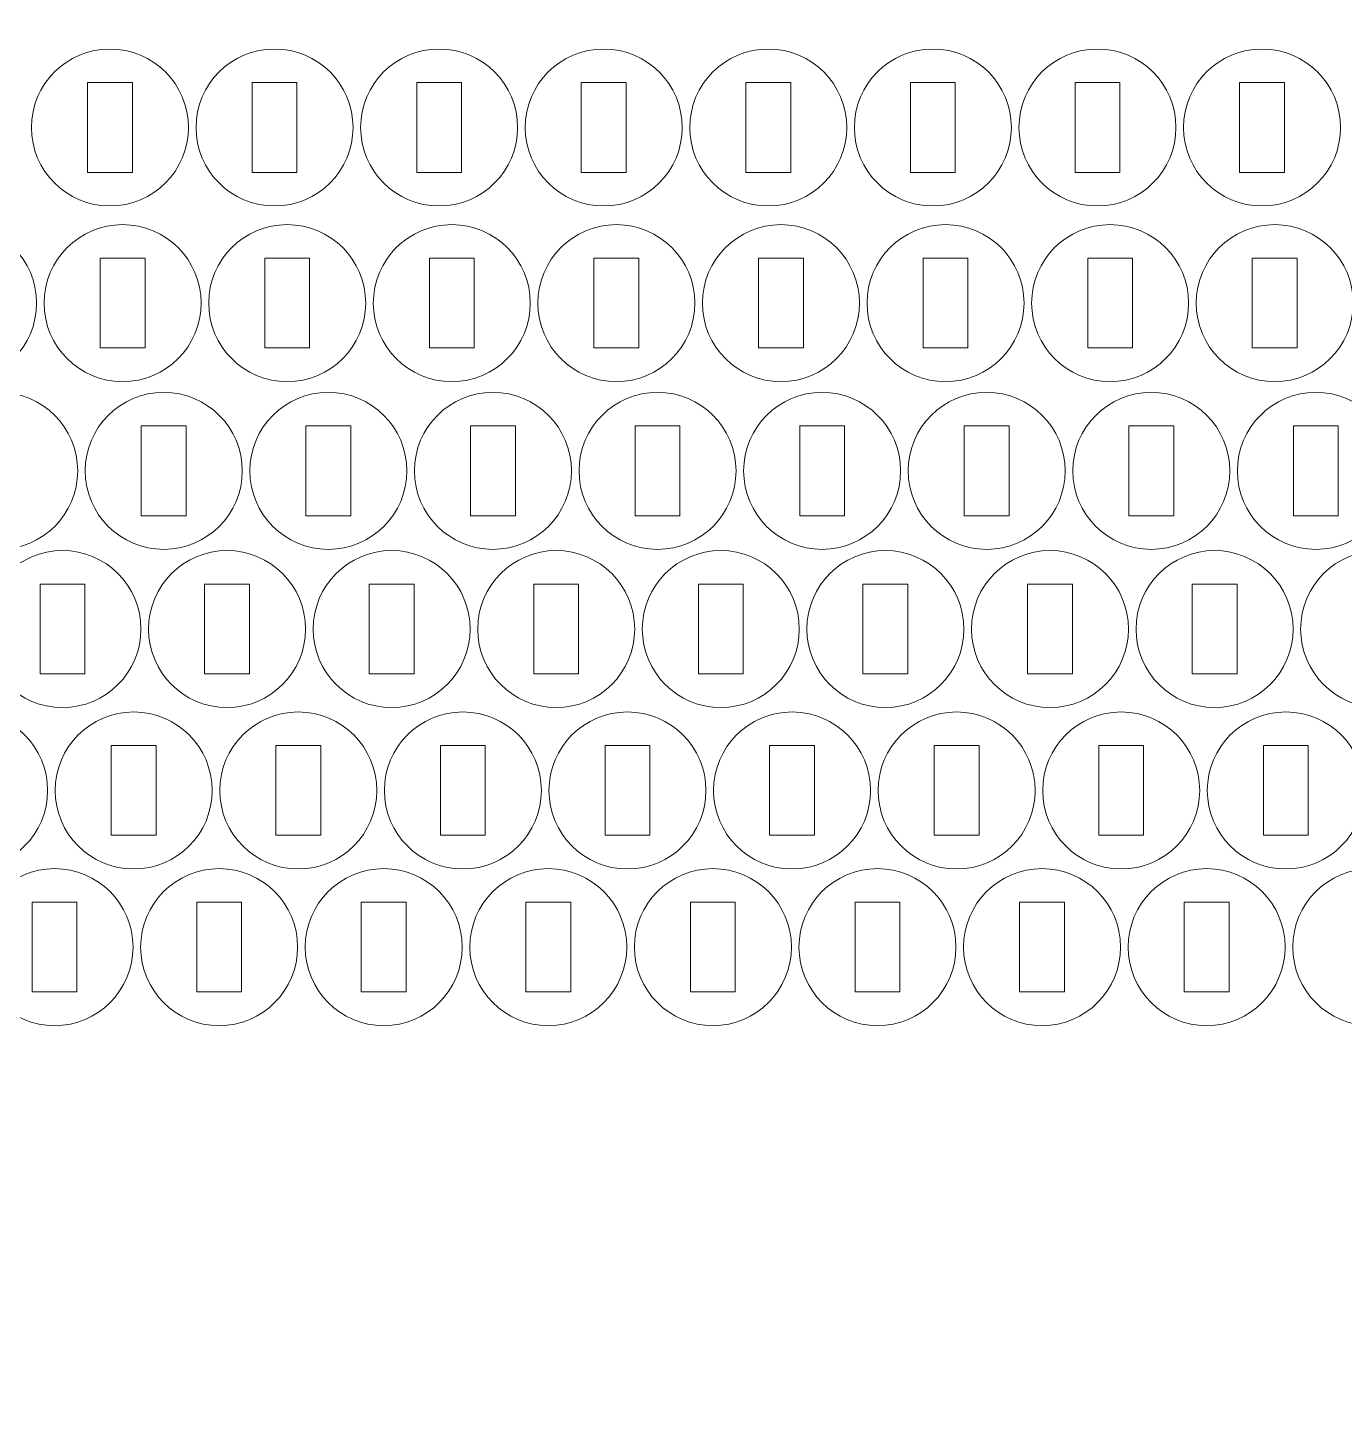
# Model space of a CAD drawing. Header units: millimetres. Extents: x -335 to 313, y -342 to 319.
# Drawn here: x -160.7 to -72.6, y -256.8 to -164.4 of the extents above; entities that cross this region are included whole.
import ezdxf

# ---------------------------------------------------------------- set-up
doc = ezdxf.new("R2010")
doc.units = ezdxf.units.MM
doc.header["$MEASUREMENT"] = 0
doc.layers.add('Camada 1', color=7, linetype='Continuous')

msp = doc.modelspace()

# ---------------------------------------------------------------- linework, layer by layer
at = {"layer": 'Camada 1', "lineweight": 20}
for points in [[(-44.0981, -10.5652), (-120.6587, 43.7807), (-226.7795, 25.7721), (-281.1255, -50.7885), (-281.1255, -50.7885), (-335.4714, -127.349), (-317.4631, -233.4698), (-240.9026, -287.8158), (-240.9026, -287.8158), (-164.342, -342.162), (-58.2213, -324.1537), (-3.8751, -247.5934), (-3.8751, -247.5934), (50.4711, -171.0329), (32.463, -64.912), (-44.0981, -10.5652)], [(-16.7808, -238.4322), (-66.0675, -307.8649), (-162.3086, -324.1967), (-231.7415, -274.9101), (-231.7415, -274.9101), (-301.1743, -225.6236), (-317.5062, -129.3825), (-268.2197, -59.9496), (-268.2197, -59.9496), (-218.9332, 9.4834), (-122.6921, 25.8154), (-53.2585, -23.4715), (-53.2585, -23.4715), (16.1742, -72.7583), (32.5058, -168.9994), (-16.7808, -238.4322)], [(-155.1598, -165.7797), (-158.0593, -165.7797), (-160.4098, -168.1302), (-160.4098, -171.0297), (-160.4098, -171.0297), (-160.4098, -173.9292), (-158.0593, -176.2797), (-155.1598, -176.2797), (-155.1598, -176.2797), (-152.2603, -176.2797), (-149.9098, -173.9292), (-149.9098, -171.0297), (-149.9098, -171.0297), (-149.9098, -168.1302), (-152.2603, -165.7797), (-155.1598, -165.7797)], [(-144.1531, -165.7797), (-147.0526, -165.7797), (-149.4031, -168.1302), (-149.4031, -171.0297), (-149.4031, -171.0297), (-149.4031, -173.9292), (-147.0526, -176.2797), (-144.1531, -176.2797), (-144.1531, -176.2797), (-141.2536, -176.2797), (-138.9031, -173.9292), (-138.9031, -171.0297), (-138.9031, -171.0297), (-138.9031, -168.1302), (-141.2536, -165.7797), (-144.1531, -165.7797)], [(-133.1464, -165.7797), (-136.0459, -165.7797), (-138.3964, -168.1302), (-138.3964, -171.0297), (-138.3964, -171.0297), (-138.3964, -173.9292), (-136.0459, -176.2797), (-133.1464, -176.2797), (-133.1464, -176.2797), (-130.2469, -176.2797), (-127.8964, -173.9292), (-127.8964, -171.0297), (-127.8964, -171.0297), (-127.8964, -168.1302), (-130.2469, -165.7797), (-133.1464, -165.7797)], [(-122.1397, -165.7797), (-125.0392, -165.7797), (-127.3897, -168.1302), (-127.3897, -171.0297), (-127.3897, -171.0297), (-127.3897, -173.9292), (-125.0392, -176.2797), (-122.1397, -176.2797), (-122.1397, -176.2797), (-119.2402, -176.2797), (-116.8897, -173.9292), (-116.8897, -171.0297), (-116.8897, -171.0297), (-116.8897, -168.1302), (-119.2402, -165.7797), (-122.1397, -165.7797)], [(-111.133, -165.7797), (-114.0325, -165.7797), (-116.383, -168.1302), (-116.383, -171.0297), (-116.383, -171.0297), (-116.383, -173.9292), (-114.0325, -176.2797), (-111.133, -176.2797), (-111.133, -176.2797), (-108.2335, -176.2797), (-105.883, -173.9292), (-105.883, -171.0297), (-105.883, -171.0297), (-105.883, -168.1302), (-108.2335, -165.7797), (-111.133, -165.7797)], [(-100.1263, -165.7797), (-103.0258, -165.7797), (-105.3763, -168.1302), (-105.3763, -171.0297), (-105.3763, -171.0297), (-105.3763, -173.9292), (-103.0258, -176.2797), (-100.1263, -176.2797), (-100.1263, -176.2797), (-97.2268, -176.2797), (-94.8763, -173.9292), (-94.8763, -171.0297), (-94.8763, -171.0297), (-94.8763, -168.1302), (-97.2268, -165.7797), (-100.1263, -165.7797)], [(-89.1196, -165.7797), (-92.0191, -165.7797), (-94.3696, -168.1302), (-94.3696, -171.0297), (-94.3696, -171.0297), (-94.3696, -173.9292), (-92.0191, -176.2797), (-89.1196, -176.2797), (-89.1196, -176.2797), (-86.2201, -176.2797), (-83.8696, -173.9292), (-83.8696, -171.0297), (-83.8696, -171.0297), (-83.8696, -168.1302), (-86.2201, -165.7797), (-89.1196, -165.7797)], [(-78.1129, -165.7797), (-81.0124, -165.7797), (-83.3629, -168.1302), (-83.3629, -171.0297), (-83.3629, -171.0297), (-83.3629, -173.9292), (-81.0124, -176.2797), (-78.1129, -176.2797), (-78.1129, -176.2797), (-75.2134, -176.2797), (-72.8629, -173.9292), (-72.8629, -171.0297), (-72.8629, -171.0297), (-72.8629, -168.1302), (-75.2134, -165.7797), (-78.1129, -165.7797)], [(-153.6598, -168.0297), (-153.6598, -168.0297), (-156.6598, -168.0297), (-156.6598, -168.0297), (-156.6598, -168.0297), (-156.6598, -168.0297), (-156.6598, -174.0297), (-156.6598, -174.0297), (-156.6598, -174.0297), (-156.6598, -174.0297), (-153.6598, -174.0297), (-153.6598, -174.0297), (-153.6598, -174.0297), (-153.6598, -174.0297), (-153.6598, -168.0297), (-153.6598, -168.0297)], [(-142.6531, -168.0297), (-142.6531, -168.0297), (-145.6531, -168.0297), (-145.6531, -168.0297), (-145.6531, -168.0297), (-145.6531, -168.0297), (-145.6531, -174.0297), (-145.6531, -174.0297), (-145.6531, -174.0297), (-145.6531, -174.0297), (-142.6531, -174.0297), (-142.6531, -174.0297), (-142.6531, -174.0297), (-142.6531, -174.0297), (-142.6531, -168.0297), (-142.6531, -168.0297)], [(-131.6464, -168.0297), (-131.6464, -168.0297), (-134.6464, -168.0297), (-134.6464, -168.0297), (-134.6464, -168.0297), (-134.6464, -168.0297), (-134.6464, -174.0297), (-134.6464, -174.0297), (-134.6464, -174.0297), (-134.6464, -174.0297), (-131.6464, -174.0297), (-131.6464, -174.0297), (-131.6464, -174.0297), (-131.6464, -174.0297), (-131.6464, -168.0297), (-131.6464, -168.0297)], [(-120.6397, -168.0297), (-120.6397, -168.0297), (-123.6397, -168.0297), (-123.6397, -168.0297), (-123.6397, -168.0297), (-123.6397, -168.0297), (-123.6397, -174.0297), (-123.6397, -174.0297), (-123.6397, -174.0297), (-123.6397, -174.0297), (-120.6397, -174.0297), (-120.6397, -174.0297), (-120.6397, -174.0297), (-120.6397, -174.0297), (-120.6397, -168.0297), (-120.6397, -168.0297)], [(-109.633, -168.0297), (-109.633, -168.0297), (-112.633, -168.0297), (-112.633, -168.0297), (-112.633, -168.0297), (-112.633, -168.0297), (-112.633, -174.0297), (-112.633, -174.0297), (-112.633, -174.0297), (-112.633, -174.0297), (-109.633, -174.0297), (-109.633, -174.0297), (-109.633, -174.0297), (-109.633, -174.0297), (-109.633, -168.0297), (-109.633, -168.0297)], [(-98.6263, -168.0297), (-98.6263, -168.0297), (-101.6263, -168.0297), (-101.6263, -168.0297), (-101.6263, -168.0297), (-101.6263, -168.0297), (-101.6263, -174.0297), (-101.6263, -174.0297), (-101.6263, -174.0297), (-101.6263, -174.0297), (-98.6263, -174.0297), (-98.6263, -174.0297), (-98.6263, -174.0297), (-98.6263, -174.0297), (-98.6263, -168.0297), (-98.6263, -168.0297)], [(-87.6196, -168.0297), (-87.6196, -168.0297), (-90.6196, -168.0297), (-90.6196, -168.0297), (-90.6196, -168.0297), (-90.6196, -168.0297), (-90.6196, -174.0297), (-90.6196, -174.0297), (-90.6196, -174.0297), (-90.6196, -174.0297), (-87.6196, -174.0297), (-87.6196, -174.0297), (-87.6196, -174.0297), (-87.6196, -174.0297), (-87.6196, -168.0297), (-87.6196, -168.0297)], [(-76.6129, -168.0297), (-76.6129, -168.0297), (-79.6129, -168.0297), (-79.6129, -168.0297), (-79.6129, -168.0297), (-79.6129, -168.0297), (-79.6129, -174.0297), (-79.6129, -174.0297), (-79.6129, -174.0297), (-79.6129, -174.0297), (-76.6129, -174.0297), (-76.6129, -174.0297), (-76.6129, -174.0297), (-76.6129, -174.0297), (-76.6129, -168.0297), (-76.6129, -168.0297)], [(-165.3198, -177.5272), (-168.2193, -177.5272), (-170.5698, -179.8777), (-170.5698, -182.7772), (-170.5698, -182.7772), (-170.5698, -185.6767), (-168.2193, -188.0272), (-165.3198, -188.0272), (-165.3198, -188.0272), (-162.4203, -188.0272), (-160.0698, -185.6767), (-160.0698, -182.7772), (-160.0698, -182.7772), (-160.0698, -179.8777), (-162.4203, -177.5272), (-165.3198, -177.5272)], [(-154.3131, -177.5272), (-157.2126, -177.5272), (-159.5631, -179.8777), (-159.5631, -182.7772), (-159.5631, -182.7772), (-159.5631, -185.6767), (-157.2126, -188.0272), (-154.3131, -188.0272), (-154.3131, -188.0272), (-151.4136, -188.0272), (-149.0631, -185.6767), (-149.0631, -182.7772), (-149.0631, -182.7772), (-149.0631, -179.8777), (-151.4136, -177.5272), (-154.3131, -177.5272)], [(-143.3064, -177.5272), (-146.2059, -177.5272), (-148.5564, -179.8777), (-148.5564, -182.7772), (-148.5564, -182.7772), (-148.5564, -185.6767), (-146.2059, -188.0272), (-143.3064, -188.0272), (-143.3064, -188.0272), (-140.4069, -188.0272), (-138.0564, -185.6767), (-138.0564, -182.7772), (-138.0564, -182.7772), (-138.0564, -179.8777), (-140.4069, -177.5272), (-143.3064, -177.5272)], [(-132.2997, -177.5272), (-135.1992, -177.5272), (-137.5497, -179.8777), (-137.5497, -182.7772), (-137.5497, -182.7772), (-137.5497, -185.6767), (-135.1992, -188.0272), (-132.2997, -188.0272), (-132.2997, -188.0272), (-129.4002, -188.0272), (-127.0497, -185.6767), (-127.0497, -182.7772), (-127.0497, -182.7772), (-127.0497, -179.8777), (-129.4002, -177.5272), (-132.2997, -177.5272)], [(-121.293, -177.5272), (-124.1925, -177.5272), (-126.543, -179.8777), (-126.543, -182.7772), (-126.543, -182.7772), (-126.543, -185.6767), (-124.1925, -188.0272), (-121.293, -188.0272), (-121.293, -188.0272), (-118.3935, -188.0272), (-116.043, -185.6767), (-116.043, -182.7772), (-116.043, -182.7772), (-116.043, -179.8777), (-118.3935, -177.5272), (-121.293, -177.5272)], [(-110.2863, -177.5272), (-113.1858, -177.5272), (-115.5363, -179.8777), (-115.5363, -182.7772), (-115.5363, -182.7772), (-115.5363, -185.6767), (-113.1858, -188.0272), (-110.2863, -188.0272), (-110.2863, -188.0272), (-107.3868, -188.0272), (-105.0363, -185.6767), (-105.0363, -182.7772), (-105.0363, -182.7772), (-105.0363, -179.8777), (-107.3868, -177.5272), (-110.2863, -177.5272)], [(-99.2796, -177.5272), (-102.1791, -177.5272), (-104.5296, -179.8777), (-104.5296, -182.7772), (-104.5296, -182.7772), (-104.5296, -185.6767), (-102.1791, -188.0272), (-99.2796, -188.0272), (-99.2796, -188.0272), (-96.3801, -188.0272), (-94.0296, -185.6767), (-94.0296, -182.7772), (-94.0296, -182.7772), (-94.0296, -179.8777), (-96.3801, -177.5272), (-99.2796, -177.5272)], [(-88.2729, -177.5272), (-91.1724, -177.5272), (-93.5229, -179.8777), (-93.5229, -182.7772), (-93.5229, -182.7772), (-93.5229, -185.6767), (-91.1724, -188.0272), (-88.2729, -188.0272), (-88.2729, -188.0272), (-85.3734, -188.0272), (-83.0229, -185.6767), (-83.0229, -182.7772), (-83.0229, -182.7772), (-83.0229, -179.8777), (-85.3734, -177.5272), (-88.2729, -177.5272)], [(-77.2662, -177.5272), (-80.1657, -177.5272), (-82.5162, -179.8777), (-82.5162, -182.7772), (-82.5162, -182.7772), (-82.5162, -185.6767), (-80.1657, -188.0272), (-77.2662, -188.0272), (-77.2662, -188.0272), (-74.3667, -188.0272), (-72.0162, -185.6767), (-72.0162, -182.7772), (-72.0162, -182.7772), (-72.0162, -179.8777), (-74.3667, -177.5272), (-77.2662, -177.5272)], [(-152.8131, -179.7772), (-152.8131, -179.7772), (-155.8131, -179.7772), (-155.8131, -179.7772), (-155.8131, -179.7772), (-155.8131, -179.7772), (-155.8131, -185.7772), (-155.8131, -185.7772), (-155.8131, -185.7772), (-155.8131, -185.7772), (-152.8131, -185.7772), (-152.8131, -185.7772), (-152.8131, -185.7772), (-152.8131, -185.7772), (-152.8131, -179.7772), (-152.8131, -179.7772)], [(-141.8064, -179.7772), (-141.8064, -179.7772), (-144.8064, -179.7772), (-144.8064, -179.7772), (-144.8064, -179.7772), (-144.8064, -179.7772), (-144.8064, -185.7772), (-144.8064, -185.7772), (-144.8064, -185.7772), (-144.8064, -185.7772), (-141.8064, -185.7772), (-141.8064, -185.7772), (-141.8064, -185.7772), (-141.8064, -185.7772), (-141.8064, -179.7772), (-141.8064, -179.7772)], [(-130.7997, -179.7772), (-130.7997, -179.7772), (-133.7997, -179.7772), (-133.7997, -179.7772), (-133.7997, -179.7772), (-133.7997, -179.7772), (-133.7997, -185.7772), (-133.7997, -185.7772), (-133.7997, -185.7772), (-133.7997, -185.7772), (-130.7997, -185.7772), (-130.7997, -185.7772), (-130.7997, -185.7772), (-130.7997, -185.7772), (-130.7997, -179.7772), (-130.7997, -179.7772)], [(-119.793, -179.7772), (-119.793, -179.7772), (-122.793, -179.7772), (-122.793, -179.7772), (-122.793, -179.7772), (-122.793, -179.7772), (-122.793, -185.7772), (-122.793, -185.7772), (-122.793, -185.7772), (-122.793, -185.7772), (-119.793, -185.7772), (-119.793, -185.7772), (-119.793, -185.7772), (-119.793, -185.7772), (-119.793, -179.7772), (-119.793, -179.7772)], [(-108.7863, -179.7772), (-108.7863, -179.7772), (-111.7863, -179.7772), (-111.7863, -179.7772), (-111.7863, -179.7772), (-111.7863, -179.7772), (-111.7863, -185.7772), (-111.7863, -185.7772), (-111.7863, -185.7772), (-111.7863, -185.7772), (-108.7863, -185.7772), (-108.7863, -185.7772), (-108.7863, -185.7772), (-108.7863, -185.7772), (-108.7863, -179.7772), (-108.7863, -179.7772)], [(-97.7796, -179.7772), (-97.7796, -179.7772), (-100.7796, -179.7772), (-100.7796, -179.7772), (-100.7796, -179.7772), (-100.7796, -179.7772), (-100.7796, -185.7772), (-100.7796, -185.7772), (-100.7796, -185.7772), (-100.7796, -185.7772), (-97.7796, -185.7772), (-97.7796, -185.7772), (-97.7796, -185.7772), (-97.7796, -185.7772), (-97.7796, -179.7772), (-97.7796, -179.7772)], [(-86.7729, -179.7772), (-86.7729, -179.7772), (-89.7729, -179.7772), (-89.7729, -179.7772), (-89.7729, -179.7772), (-89.7729, -179.7772), (-89.7729, -185.7772), (-89.7729, -185.7772), (-89.7729, -185.7772), (-89.7729, -185.7772), (-86.7729, -185.7772), (-86.7729, -185.7772), (-86.7729, -185.7772), (-86.7729, -185.7772), (-86.7729, -179.7772), (-86.7729, -179.7772)], [(-75.7662, -179.7772), (-75.7662, -179.7772), (-78.7662, -179.7772), (-78.7662, -179.7772), (-78.7662, -179.7772), (-78.7662, -179.7772), (-78.7662, -185.7772), (-78.7662, -185.7772), (-78.7662, -185.7772), (-78.7662, -185.7772), (-75.7662, -185.7772), (-75.7662, -185.7772), (-75.7662, -185.7772), (-75.7662, -185.7772), (-75.7662, -179.7772), (-75.7662, -179.7772)], [(-162.5681, -188.7456), (-165.4676, -188.7456), (-167.8181, -191.0961), (-167.8181, -193.9956), (-167.8181, -193.9956), (-167.8181, -196.8951), (-165.4676, -199.2456), (-162.5681, -199.2456), (-162.5681, -199.2456), (-159.6686, -199.2456), (-157.3181, -196.8951), (-157.3181, -193.9956), (-157.3181, -193.9956), (-157.3181, -191.0961), (-159.6686, -188.7456), (-162.5681, -188.7456)], [(-151.5614, -188.7456), (-154.4609, -188.7456), (-156.8114, -191.0961), (-156.8114, -193.9956), (-156.8114, -193.9956), (-156.8114, -196.8951), (-154.4609, -199.2456), (-151.5614, -199.2456), (-151.5614, -199.2456), (-148.6619, -199.2456), (-146.3114, -196.8951), (-146.3114, -193.9956), (-146.3114, -193.9956), (-146.3114, -191.0961), (-148.6619, -188.7456), (-151.5614, -188.7456)], [(-140.5547, -188.7456), (-143.4542, -188.7456), (-145.8047, -191.0961), (-145.8047, -193.9956), (-145.8047, -193.9956), (-145.8047, -196.8951), (-143.4542, -199.2456), (-140.5547, -199.2456), (-140.5547, -199.2456), (-137.6552, -199.2456), (-135.3047, -196.8951), (-135.3047, -193.9956), (-135.3047, -193.9956), (-135.3047, -191.0961), (-137.6552, -188.7456), (-140.5547, -188.7456)], [(-129.548, -188.7456), (-132.4475, -188.7456), (-134.798, -191.0961), (-134.798, -193.9956), (-134.798, -193.9956), (-134.798, -196.8951), (-132.4475, -199.2456), (-129.548, -199.2456), (-129.548, -199.2456), (-126.6485, -199.2456), (-124.298, -196.8951), (-124.298, -193.9956), (-124.298, -193.9956), (-124.298, -191.0961), (-126.6485, -188.7456), (-129.548, -188.7456)], [(-118.5413, -188.7456), (-121.4408, -188.7456), (-123.7913, -191.0961), (-123.7913, -193.9956), (-123.7913, -193.9956), (-123.7913, -196.8951), (-121.4408, -199.2456), (-118.5413, -199.2456), (-118.5413, -199.2456), (-115.6418, -199.2456), (-113.2913, -196.8951), (-113.2913, -193.9956), (-113.2913, -193.9956), (-113.2913, -191.0961), (-115.6418, -188.7456), (-118.5413, -188.7456)], [(-107.5346, -188.7456), (-110.4341, -188.7456), (-112.7846, -191.0961), (-112.7846, -193.9956), (-112.7846, -193.9956), (-112.7846, -196.8951), (-110.4341, -199.2456), (-107.5346, -199.2456), (-107.5346, -199.2456), (-104.6351, -199.2456), (-102.2846, -196.8951), (-102.2846, -193.9956), (-102.2846, -193.9956), (-102.2846, -191.0961), (-104.6351, -188.7456), (-107.5346, -188.7456)], [(-96.5279, -188.7456), (-99.4274, -188.7456), (-101.7779, -191.0961), (-101.7779, -193.9956), (-101.7779, -193.9956), (-101.7779, -196.8951), (-99.4274, -199.2456), (-96.5279, -199.2456), (-96.5279, -199.2456), (-93.6284, -199.2456), (-91.2779, -196.8951), (-91.2779, -193.9956), (-91.2779, -193.9956), (-91.2779, -191.0961), (-93.6284, -188.7456), (-96.5279, -188.7456)], [(-85.5212, -188.7456), (-88.4207, -188.7456), (-90.7712, -191.0961), (-90.7712, -193.9956), (-90.7712, -193.9956), (-90.7712, -196.8951), (-88.4207, -199.2456), (-85.5212, -199.2456), (-85.5212, -199.2456), (-82.6217, -199.2456), (-80.2712, -196.8951), (-80.2712, -193.9956), (-80.2712, -193.9956), (-80.2712, -191.0961), (-82.6217, -188.7456), (-85.5212, -188.7456)], [(-74.5145, -188.7456), (-77.414, -188.7456), (-79.7645, -191.0961), (-79.7645, -193.9956), (-79.7645, -193.9956), (-79.7645, -196.8951), (-77.414, -199.2456), (-74.5145, -199.2456), (-74.5145, -199.2456), (-71.615, -199.2456), (-69.2645, -196.8951), (-69.2645, -193.9956), (-69.2645, -193.9956), (-69.2645, -191.0961), (-71.615, -188.7456), (-74.5145, -188.7456)], [(-150.0614, -190.9956), (-150.0614, -190.9956), (-153.0614, -190.9956), (-153.0614, -190.9956), (-153.0614, -190.9956), (-153.0614, -190.9956), (-153.0614, -196.9956), (-153.0614, -196.9956), (-153.0614, -196.9956), (-153.0614, -196.9956), (-150.0614, -196.9956), (-150.0614, -196.9956), (-150.0614, -196.9956), (-150.0614, -196.9956), (-150.0614, -190.9956), (-150.0614, -190.9956)], [(-139.0547, -190.9956), (-139.0547, -190.9956), (-142.0547, -190.9956), (-142.0547, -190.9956), (-142.0547, -190.9956), (-142.0547, -190.9956), (-142.0547, -196.9956), (-142.0547, -196.9956), (-142.0547, -196.9956), (-142.0547, -196.9956), (-139.0547, -196.9956), (-139.0547, -196.9956), (-139.0547, -196.9956), (-139.0547, -196.9956), (-139.0547, -190.9956), (-139.0547, -190.9956)], [(-128.048, -190.9956), (-128.048, -190.9956), (-131.048, -190.9956), (-131.048, -190.9956), (-131.048, -190.9956), (-131.048, -190.9956), (-131.048, -196.9956), (-131.048, -196.9956), (-131.048, -196.9956), (-131.048, -196.9956), (-128.048, -196.9956), (-128.048, -196.9956), (-128.048, -196.9956), (-128.048, -196.9956), (-128.048, -190.9956), (-128.048, -190.9956)], [(-117.0413, -190.9956), (-117.0413, -190.9956), (-120.0413, -190.9956), (-120.0413, -190.9956), (-120.0413, -190.9956), (-120.0413, -190.9956), (-120.0413, -196.9956), (-120.0413, -196.9956), (-120.0413, -196.9956), (-120.0413, -196.9956), (-117.0413, -196.9956), (-117.0413, -196.9956), (-117.0413, -196.9956), (-117.0413, -196.9956), (-117.0413, -190.9956), (-117.0413, -190.9956)], [(-106.0346, -190.9956), (-106.0346, -190.9956), (-109.0346, -190.9956), (-109.0346, -190.9956), (-109.0346, -190.9956), (-109.0346, -190.9956), (-109.0346, -196.9956), (-109.0346, -196.9956), (-109.0346, -196.9956), (-109.0346, -196.9956), (-106.0346, -196.9956), (-106.0346, -196.9956), (-106.0346, -196.9956), (-106.0346, -196.9956), (-106.0346, -190.9956), (-106.0346, -190.9956)], [(-95.0279, -190.9956), (-95.0279, -190.9956), (-98.0279, -190.9956), (-98.0279, -190.9956), (-98.0279, -190.9956), (-98.0279, -190.9956), (-98.0279, -196.9956), (-98.0279, -196.9956), (-98.0279, -196.9956), (-98.0279, -196.9956), (-95.0279, -196.9956), (-95.0279, -196.9956), (-95.0279, -196.9956), (-95.0279, -196.9956), (-95.0279, -190.9956), (-95.0279, -190.9956)], [(-84.0212, -190.9956), (-84.0212, -190.9956), (-87.0212, -190.9956), (-87.0212, -190.9956), (-87.0212, -190.9956), (-87.0212, -190.9956), (-87.0212, -196.9956), (-87.0212, -196.9956), (-87.0212, -196.9956), (-87.0212, -196.9956), (-84.0212, -196.9956), (-84.0212, -196.9956), (-84.0212, -196.9956), (-84.0212, -196.9956), (-84.0212, -190.9956), (-84.0212, -190.9956)], [(-73.0145, -190.9956), (-73.0145, -190.9956), (-76.0145, -190.9956), (-76.0145, -190.9956), (-76.0145, -190.9956), (-76.0145, -190.9956), (-76.0145, -196.9956), (-76.0145, -196.9956), (-76.0145, -196.9956), (-76.0145, -196.9956), (-73.0145, -196.9956), (-73.0145, -196.9956), (-73.0145, -196.9956), (-73.0145, -196.9956), (-73.0145, -190.9956), (-73.0145, -190.9956)], [(-158.3348, -199.329), (-161.2343, -199.329), (-163.5848, -201.6795), (-163.5848, -204.579), (-163.5848, -204.579), (-163.5848, -207.4785), (-161.2343, -209.829), (-158.3348, -209.829), (-158.3348, -209.829), (-155.4353, -209.829), (-153.0848, -207.4785), (-153.0848, -204.579), (-153.0848, -204.579), (-153.0848, -201.6795), (-155.4353, -199.329), (-158.3348, -199.329)], [(-147.3281, -199.329), (-150.2276, -199.329), (-152.5781, -201.6795), (-152.5781, -204.579), (-152.5781, -204.579), (-152.5781, -207.4785), (-150.2276, -209.829), (-147.3281, -209.829), (-147.3281, -209.829), (-144.4286, -209.829), (-142.0781, -207.4785), (-142.0781, -204.579), (-142.0781, -204.579), (-142.0781, -201.6795), (-144.4286, -199.329), (-147.3281, -199.329)], [(-136.3214, -199.329), (-139.2209, -199.329), (-141.5714, -201.6795), (-141.5714, -204.579), (-141.5714, -204.579), (-141.5714, -207.4785), (-139.2209, -209.829), (-136.3214, -209.829), (-136.3214, -209.829), (-133.4219, -209.829), (-131.0714, -207.4785), (-131.0714, -204.579), (-131.0714, -204.579), (-131.0714, -201.6795), (-133.4219, -199.329), (-136.3214, -199.329)], [(-125.3147, -199.329), (-128.2142, -199.329), (-130.5647, -201.6795), (-130.5647, -204.579), (-130.5647, -204.579), (-130.5647, -207.4785), (-128.2142, -209.829), (-125.3147, -209.829), (-125.3147, -209.829), (-122.4152, -209.829), (-120.0647, -207.4785), (-120.0647, -204.579), (-120.0647, -204.579), (-120.0647, -201.6795), (-122.4152, -199.329), (-125.3147, -199.329)], [(-114.308, -199.329), (-117.2075, -199.329), (-119.558, -201.6795), (-119.558, -204.579), (-119.558, -204.579), (-119.558, -207.4785), (-117.2075, -209.829), (-114.308, -209.829), (-114.308, -209.829), (-111.4085, -209.829), (-109.058, -207.4785), (-109.058, -204.579), (-109.058, -204.579), (-109.058, -201.6795), (-111.4085, -199.329), (-114.308, -199.329)], [(-103.3013, -199.329), (-106.2008, -199.329), (-108.5513, -201.6795), (-108.5513, -204.579), (-108.5513, -204.579), (-108.5513, -207.4785), (-106.2008, -209.829), (-103.3013, -209.829), (-103.3013, -209.829), (-100.4018, -209.829), (-98.0513, -207.4785), (-98.0513, -204.579), (-98.0513, -204.579), (-98.0513, -201.6795), (-100.4018, -199.329), (-103.3013, -199.329)], [(-92.2946, -199.329), (-95.1941, -199.329), (-97.5446, -201.6795), (-97.5446, -204.579), (-97.5446, -204.579), (-97.5446, -207.4785), (-95.1941, -209.829), (-92.2946, -209.829), (-92.2946, -209.829), (-89.3951, -209.829), (-87.0446, -207.4785), (-87.0446, -204.579), (-87.0446, -204.579), (-87.0446, -201.6795), (-89.3951, -199.329), (-92.2946, -199.329)], [(-81.2879, -199.329), (-84.1874, -199.329), (-86.5379, -201.6795), (-86.5379, -204.579), (-86.5379, -204.579), (-86.5379, -207.4785), (-84.1874, -209.829), (-81.2879, -209.829), (-81.2879, -209.829), (-78.3884, -209.829), (-76.0379, -207.4785), (-76.0379, -204.579), (-76.0379, -204.579), (-76.0379, -201.6795), (-78.3884, -199.329), (-81.2879, -199.329)], [(-70.2812, -199.329), (-73.1807, -199.329), (-75.5312, -201.6795), (-75.5312, -204.579), (-75.5312, -204.579), (-75.5312, -207.4785), (-73.1807, -209.829), (-70.2812, -209.829), (-70.2812, -209.829), (-67.3817, -209.829), (-65.0312, -207.4785), (-65.0312, -204.579), (-65.0312, -204.579), (-65.0312, -201.6795), (-67.3817, -199.329), (-70.2812, -199.329)], [(-156.8348, -201.579), (-156.8348, -201.579), (-159.8348, -201.579), (-159.8348, -201.579), (-159.8348, -201.579), (-159.8348, -201.579), (-159.8348, -207.579), (-159.8348, -207.579), (-159.8348, -207.579), (-159.8348, -207.579), (-156.8348, -207.579), (-156.8348, -207.579), (-156.8348, -207.579), (-156.8348, -207.579), (-156.8348, -201.579), (-156.8348, -201.579)], [(-145.8281, -201.579), (-145.8281, -201.579), (-148.8281, -201.579), (-148.8281, -201.579), (-148.8281, -201.579), (-148.8281, -201.579), (-148.8281, -207.579), (-148.8281, -207.579), (-148.8281, -207.579), (-148.8281, -207.579), (-145.8281, -207.579), (-145.8281, -207.579), (-145.8281, -207.579), (-145.8281, -207.579), (-145.8281, -201.579), (-145.8281, -201.579)], [(-134.8214, -201.579), (-134.8214, -201.579), (-137.8214, -201.579), (-137.8214, -201.579), (-137.8214, -201.579), (-137.8214, -201.579), (-137.8214, -207.579), (-137.8214, -207.579), (-137.8214, -207.579), (-137.8214, -207.579), (-134.8214, -207.579), (-134.8214, -207.579), (-134.8214, -207.579), (-134.8214, -207.579), (-134.8214, -201.579), (-134.8214, -201.579)], [(-123.8147, -201.579), (-123.8147, -201.579), (-126.8147, -201.579), (-126.8147, -201.579), (-126.8147, -201.579), (-126.8147, -201.579), (-126.8147, -207.579), (-126.8147, -207.579), (-126.8147, -207.579), (-126.8147, -207.579), (-123.8147, -207.579), (-123.8147, -207.579), (-123.8147, -207.579), (-123.8147, -207.579), (-123.8147, -201.579), (-123.8147, -201.579)], [(-112.808, -201.579), (-112.808, -201.579), (-115.808, -201.579), (-115.808, -201.579), (-115.808, -201.579), (-115.808, -201.579), (-115.808, -207.579), (-115.808, -207.579), (-115.808, -207.579), (-115.808, -207.579), (-112.808, -207.579), (-112.808, -207.579), (-112.808, -207.579), (-112.808, -207.579), (-112.808, -201.579), (-112.808, -201.579)], [(-101.8013, -201.579), (-101.8013, -201.579), (-104.8013, -201.579), (-104.8013, -201.579), (-104.8013, -201.579), (-104.8013, -201.579), (-104.8013, -207.579), (-104.8013, -207.579), (-104.8013, -207.579), (-104.8013, -207.579), (-101.8013, -207.579), (-101.8013, -207.579), (-101.8013, -207.579), (-101.8013, -207.579), (-101.8013, -201.579), (-101.8013, -201.579)], [(-90.7946, -201.579), (-90.7946, -201.579), (-93.7946, -201.579), (-93.7946, -201.579), (-93.7946, -201.579), (-93.7946, -201.579), (-93.7946, -207.579), (-93.7946, -207.579), (-93.7946, -207.579), (-93.7946, -207.579), (-90.7946, -207.579), (-90.7946, -207.579), (-90.7946, -207.579), (-90.7946, -207.579), (-90.7946, -201.579), (-90.7946, -201.579)], [(-79.7879, -201.579), (-79.7879, -201.579), (-82.7879, -201.579), (-82.7879, -201.579), (-82.7879, -201.579), (-82.7879, -201.579), (-82.7879, -207.579), (-82.7879, -207.579), (-82.7879, -207.579), (-82.7879, -207.579), (-79.7879, -207.579), (-79.7879, -207.579), (-79.7879, -207.579), (-79.7879, -207.579), (-79.7879, -201.579), (-79.7879, -201.579)], [(-164.579, -210.124), (-167.4785, -210.124), (-169.829, -212.4745), (-169.829, -215.374), (-169.829, -215.374), (-169.829, -218.2735), (-167.4785, -220.624), (-164.579, -220.624), (-164.579, -220.624), (-161.6795, -220.624), (-159.329, -218.2735), (-159.329, -215.374), (-159.329, -215.374), (-159.329, -212.4745), (-161.6795, -210.124), (-164.579, -210.124)], [(-153.5723, -210.124), (-156.4718, -210.124), (-158.8223, -212.4745), (-158.8223, -215.374), (-158.8223, -215.374), (-158.8223, -218.2735), (-156.4718, -220.624), (-153.5723, -220.624), (-153.5723, -220.624), (-150.6728, -220.624), (-148.3223, -218.2735), (-148.3223, -215.374), (-148.3223, -215.374), (-148.3223, -212.4745), (-150.6728, -210.124), (-153.5723, -210.124)], [(-142.5656, -210.124), (-145.4651, -210.124), (-147.8156, -212.4745), (-147.8156, -215.374), (-147.8156, -215.374), (-147.8156, -218.2735), (-145.4651, -220.624), (-142.5656, -220.624), (-142.5656, -220.624), (-139.6661, -220.624), (-137.3156, -218.2735), (-137.3156, -215.374), (-137.3156, -215.374), (-137.3156, -212.4745), (-139.6661, -210.124), (-142.5656, -210.124)], [(-131.5589, -210.124), (-134.4584, -210.124), (-136.8089, -212.4745), (-136.8089, -215.374), (-136.8089, -215.374), (-136.8089, -218.2735), (-134.4584, -220.624), (-131.5589, -220.624), (-131.5589, -220.624), (-128.6594, -220.624), (-126.3089, -218.2735), (-126.3089, -215.374), (-126.3089, -215.374), (-126.3089, -212.4745), (-128.6594, -210.124), (-131.5589, -210.124)], [(-120.5522, -210.124), (-123.4517, -210.124), (-125.8022, -212.4745), (-125.8022, -215.374), (-125.8022, -215.374), (-125.8022, -218.2735), (-123.4517, -220.624), (-120.5522, -220.624), (-120.5522, -220.624), (-117.6527, -220.624), (-115.3022, -218.2735), (-115.3022, -215.374), (-115.3022, -215.374), (-115.3022, -212.4745), (-117.6527, -210.124), (-120.5522, -210.124)], [(-109.5455, -210.124), (-112.445, -210.124), (-114.7955, -212.4745), (-114.7955, -215.374), (-114.7955, -215.374), (-114.7955, -218.2735), (-112.445, -220.624), (-109.5455, -220.624), (-109.5455, -220.624), (-106.646, -220.624), (-104.2955, -218.2735), (-104.2955, -215.374), (-104.2955, -215.374), (-104.2955, -212.4745), (-106.646, -210.124), (-109.5455, -210.124)], [(-98.5388, -210.124), (-101.4383, -210.124), (-103.7888, -212.4745), (-103.7888, -215.374), (-103.7888, -215.374), (-103.7888, -218.2735), (-101.4383, -220.624), (-98.5388, -220.624), (-98.5388, -220.624), (-95.6393, -220.624), (-93.2888, -218.2735), (-93.2888, -215.374), (-93.2888, -215.374), (-93.2888, -212.4745), (-95.6393, -210.124), (-98.5388, -210.124)], [(-87.5321, -210.124), (-90.4316, -210.124), (-92.7821, -212.4745), (-92.7821, -215.374), (-92.7821, -215.374), (-92.7821, -218.2735), (-90.4316, -220.624), (-87.5321, -220.624), (-87.5321, -220.624), (-84.6326, -220.624), (-82.2821, -218.2735), (-82.2821, -215.374), (-82.2821, -215.374), (-82.2821, -212.4745), (-84.6326, -210.124), (-87.5321, -210.124)], [(-76.5254, -210.124), (-79.4249, -210.124), (-81.7754, -212.4745), (-81.7754, -215.374), (-81.7754, -215.374), (-81.7754, -218.2735), (-79.4249, -220.624), (-76.5254, -220.624), (-76.5254, -220.624), (-73.6259, -220.624), (-71.2754, -218.2735), (-71.2754, -215.374), (-71.2754, -215.374), (-71.2754, -212.4745), (-73.6259, -210.124), (-76.5254, -210.124)], [(-152.0723, -212.374), (-152.0723, -212.374), (-155.0723, -212.374), (-155.0723, -212.374), (-155.0723, -212.374), (-155.0723, -212.374), (-155.0723, -218.374), (-155.0723, -218.374), (-155.0723, -218.374), (-155.0723, -218.374), (-152.0723, -218.374), (-152.0723, -218.374), (-152.0723, -218.374), (-152.0723, -218.374), (-152.0723, -212.374), (-152.0723, -212.374)], [(-141.0656, -212.374), (-141.0656, -212.374), (-144.0656, -212.374), (-144.0656, -212.374), (-144.0656, -212.374), (-144.0656, -212.374), (-144.0656, -218.374), (-144.0656, -218.374), (-144.0656, -218.374), (-144.0656, -218.374), (-141.0656, -218.374), (-141.0656, -218.374), (-141.0656, -218.374), (-141.0656, -218.374), (-141.0656, -212.374), (-141.0656, -212.374)], [(-130.0589, -212.374), (-130.0589, -212.374), (-133.0589, -212.374), (-133.0589, -212.374), (-133.0589, -212.374), (-133.0589, -212.374), (-133.0589, -218.374), (-133.0589, -218.374), (-133.0589, -218.374), (-133.0589, -218.374), (-130.0589, -218.374), (-130.0589, -218.374), (-130.0589, -218.374), (-130.0589, -218.374), (-130.0589, -212.374), (-130.0589, -212.374)], [(-119.0522, -212.374), (-119.0522, -212.374), (-122.0522, -212.374), (-122.0522, -212.374), (-122.0522, -212.374), (-122.0522, -212.374), (-122.0522, -218.374), (-122.0522, -218.374), (-122.0522, -218.374), (-122.0522, -218.374), (-119.0522, -218.374), (-119.0522, -218.374), (-119.0522, -218.374), (-119.0522, -218.374), (-119.0522, -212.374), (-119.0522, -212.374)], [(-108.0455, -212.374), (-108.0455, -212.374), (-111.0455, -212.374), (-111.0455, -212.374), (-111.0455, -212.374), (-111.0455, -212.374), (-111.0455, -218.374), (-111.0455, -218.374), (-111.0455, -218.374), (-111.0455, -218.374), (-108.0455, -218.374), (-108.0455, -218.374), (-108.0455, -218.374), (-108.0455, -218.374), (-108.0455, -212.374), (-108.0455, -212.374)], [(-97.0388, -212.374), (-97.0388, -212.374), (-100.0388, -212.374), (-100.0388, -212.374), (-100.0388, -212.374), (-100.0388, -212.374), (-100.0388, -218.374), (-100.0388, -218.374), (-100.0388, -218.374), (-100.0388, -218.374), (-97.0388, -218.374), (-97.0388, -218.374), (-97.0388, -218.374), (-97.0388, -218.374), (-97.0388, -212.374), (-97.0388, -212.374)], [(-86.0321, -212.374), (-86.0321, -212.374), (-89.0321, -212.374), (-89.0321, -212.374), (-89.0321, -212.374), (-89.0321, -212.374), (-89.0321, -218.374), (-89.0321, -218.374), (-89.0321, -218.374), (-89.0321, -218.374), (-86.0321, -218.374), (-86.0321, -218.374), (-86.0321, -218.374), (-86.0321, -218.374), (-86.0321, -212.374), (-86.0321, -212.374)], [(-75.0254, -212.374), (-75.0254, -212.374), (-78.0254, -212.374), (-78.0254, -212.374), (-78.0254, -212.374), (-78.0254, -212.374), (-78.0254, -218.374), (-78.0254, -218.374), (-78.0254, -218.374), (-78.0254, -218.374), (-75.0254, -218.374), (-75.0254, -218.374), (-75.0254, -218.374), (-75.0254, -218.374), (-75.0254, -212.374), (-75.0254, -212.374)], [(-158.864, -220.6015), (-161.7635, -220.6015), (-164.114, -222.952), (-164.114, -225.8515), (-164.114, -225.8515), (-164.114, -228.751), (-161.7635, -231.1015), (-158.864, -231.1015), (-158.864, -231.1015), (-155.9645, -231.1015), (-153.614, -228.751), (-153.614, -225.8515), (-153.614, -225.8515), (-153.614, -222.952), (-155.9645, -220.6015), (-158.864, -220.6015)], [(-147.8573, -220.6015), (-150.7568, -220.6015), (-153.1073, -222.952), (-153.1073, -225.8515), (-153.1073, -225.8515), (-153.1073, -228.751), (-150.7568, -231.1015), (-147.8573, -231.1015), (-147.8573, -231.1015), (-144.9578, -231.1015), (-142.6073, -228.751), (-142.6073, -225.8515), (-142.6073, -225.8515), (-142.6073, -222.952), (-144.9578, -220.6015), (-147.8573, -220.6015)], [(-136.8506, -220.6015), (-139.7501, -220.6015), (-142.1006, -222.952), (-142.1006, -225.8515), (-142.1006, -225.8515), (-142.1006, -228.751), (-139.7501, -231.1015), (-136.8506, -231.1015), (-136.8506, -231.1015), (-133.9511, -231.1015), (-131.6006, -228.751), (-131.6006, -225.8515), (-131.6006, -225.8515), (-131.6006, -222.952), (-133.9511, -220.6015), (-136.8506, -220.6015)], [(-125.8439, -220.6015), (-128.7434, -220.6015), (-131.0939, -222.952), (-131.0939, -225.8515), (-131.0939, -225.8515), (-131.0939, -228.751), (-128.7434, -231.1015), (-125.8439, -231.1015), (-125.8439, -231.1015), (-122.9444, -231.1015), (-120.5939, -228.751), (-120.5939, -225.8515), (-120.5939, -225.8515), (-120.5939, -222.952), (-122.9444, -220.6015), (-125.8439, -220.6015)], [(-114.8372, -220.6015), (-117.7367, -220.6015), (-120.0872, -222.952), (-120.0872, -225.8515), (-120.0872, -225.8515), (-120.0872, -228.751), (-117.7367, -231.1015), (-114.8372, -231.1015), (-114.8372, -231.1015), (-111.9377, -231.1015), (-109.5872, -228.751), (-109.5872, -225.8515), (-109.5872, -225.8515), (-109.5872, -222.952), (-111.9377, -220.6015), (-114.8372, -220.6015)], [(-103.8305, -220.6015), (-106.73, -220.6015), (-109.0805, -222.952), (-109.0805, -225.8515), (-109.0805, -225.8515), (-109.0805, -228.751), (-106.73, -231.1015), (-103.8305, -231.1015), (-103.8305, -231.1015), (-100.931, -231.1015), (-98.5805, -228.751), (-98.5805, -225.8515), (-98.5805, -225.8515), (-98.5805, -222.952), (-100.931, -220.6015), (-103.8305, -220.6015)], [(-92.8238, -220.6015), (-95.7233, -220.6015), (-98.0738, -222.952), (-98.0738, -225.8515), (-98.0738, -225.8515), (-98.0738, -228.751), (-95.7233, -231.1015), (-92.8238, -231.1015), (-92.8238, -231.1015), (-89.9243, -231.1015), (-87.5738, -228.751), (-87.5738, -225.8515), (-87.5738, -225.8515), (-87.5738, -222.952), (-89.9243, -220.6015), (-92.8238, -220.6015)], [(-81.8171, -220.6015), (-84.7166, -220.6015), (-87.0671, -222.952), (-87.0671, -225.8515), (-87.0671, -225.8515), (-87.0671, -228.751), (-84.7166, -231.1015), (-81.8171, -231.1015), (-81.8171, -231.1015), (-78.9176, -231.1015), (-76.5671, -228.751), (-76.5671, -225.8515), (-76.5671, -225.8515), (-76.5671, -222.952), (-78.9176, -220.6015), (-81.8171, -220.6015)], [(-70.8104, -220.6015), (-73.7099, -220.6015), (-76.0604, -222.952), (-76.0604, -225.8515), (-76.0604, -225.8515), (-76.0604, -228.751), (-73.7099, -231.1015), (-70.8104, -231.1015), (-70.8104, -231.1015), (-67.9109, -231.1015), (-65.5604, -228.751), (-65.5604, -225.8515), (-65.5604, -225.8515), (-65.5604, -222.952), (-67.9109, -220.6015), (-70.8104, -220.6015)], [(-157.364, -222.8515), (-157.364, -222.8515), (-160.364, -222.8515), (-160.364, -222.8515), (-160.364, -222.8515), (-160.364, -222.8515), (-160.364, -228.8515), (-160.364, -228.8515), (-160.364, -228.8515), (-160.364, -228.8515), (-157.364, -228.8515), (-157.364, -228.8515), (-157.364, -228.8515), (-157.364, -228.8515), (-157.364, -222.8515), (-157.364, -222.8515)], [(-146.3573, -222.8515), (-146.3573, -222.8515), (-149.3573, -222.8515), (-149.3573, -222.8515), (-149.3573, -222.8515), (-149.3573, -222.8515), (-149.3573, -228.8515), (-149.3573, -228.8515), (-149.3573, -228.8515), (-149.3573, -228.8515), (-146.3573, -228.8515), (-146.3573, -228.8515), (-146.3573, -228.8515), (-146.3573, -228.8515), (-146.3573, -222.8515), (-146.3573, -222.8515)], [(-135.3506, -222.8515), (-135.3506, -222.8515), (-138.3506, -222.8515), (-138.3506, -222.8515), (-138.3506, -222.8515), (-138.3506, -222.8515), (-138.3506, -228.8515), (-138.3506, -228.8515), (-138.3506, -228.8515), (-138.3506, -228.8515), (-135.3506, -228.8515), (-135.3506, -228.8515), (-135.3506, -228.8515), (-135.3506, -228.8515), (-135.3506, -222.8515), (-135.3506, -222.8515)], [(-124.3439, -222.8515), (-124.3439, -222.8515), (-127.3439, -222.8515), (-127.3439, -222.8515), (-127.3439, -222.8515), (-127.3439, -222.8515), (-127.3439, -228.8515), (-127.3439, -228.8515), (-127.3439, -228.8515), (-127.3439, -228.8515), (-124.3439, -228.8515), (-124.3439, -228.8515), (-124.3439, -228.8515), (-124.3439, -228.8515), (-124.3439, -222.8515), (-124.3439, -222.8515)], [(-113.3372, -222.8515), (-113.3372, -222.8515), (-116.3372, -222.8515), (-116.3372, -222.8515), (-116.3372, -222.8515), (-116.3372, -222.8515), (-116.3372, -228.8515), (-116.3372, -228.8515), (-116.3372, -228.8515), (-116.3372, -228.8515), (-113.3372, -228.8515), (-113.3372, -228.8515), (-113.3372, -228.8515), (-113.3372, -228.8515), (-113.3372, -222.8515), (-113.3372, -222.8515)], [(-102.3305, -222.8515), (-102.3305, -222.8515), (-105.3305, -222.8515), (-105.3305, -222.8515), (-105.3305, -222.8515), (-105.3305, -222.8515), (-105.3305, -228.8515), (-105.3305, -228.8515), (-105.3305, -228.8515), (-105.3305, -228.8515), (-102.3305, -228.8515), (-102.3305, -228.8515), (-102.3305, -228.8515), (-102.3305, -228.8515), (-102.3305, -222.8515), (-102.3305, -222.8515)], [(-91.3238, -222.8515), (-91.3238, -222.8515), (-94.3238, -222.8515), (-94.3238, -222.8515), (-94.3238, -222.8515), (-94.3238, -222.8515), (-94.3238, -228.8515), (-94.3238, -228.8515), (-94.3238, -228.8515), (-94.3238, -228.8515), (-91.3238, -228.8515), (-91.3238, -228.8515), (-91.3238, -228.8515), (-91.3238, -228.8515), (-91.3238, -222.8515), (-91.3238, -222.8515)], [(-80.3171, -222.8515), (-80.3171, -222.8515), (-83.3171, -222.8515), (-83.3171, -222.8515), (-83.3171, -222.8515), (-83.3171, -222.8515), (-83.3171, -228.8515), (-83.3171, -228.8515), (-83.3171, -228.8515), (-83.3171, -228.8515), (-80.3171, -228.8515), (-80.3171, -228.8515), (-80.3171, -228.8515), (-80.3171, -228.8515), (-80.3171, -222.8515), (-80.3171, -222.8515)]]:
    msp.add_open_spline(points, degree=3, knots=[0, 0, 0, 0, 0.2, 0.2, 0.2, 0.2, 0.4, 0.4, 0.4, 0.4, 0.6, 0.6, 0.6, 0.6, 1, 1, 1, 1], dxfattribs=at)

doc.saveas('drawing.dxf')
